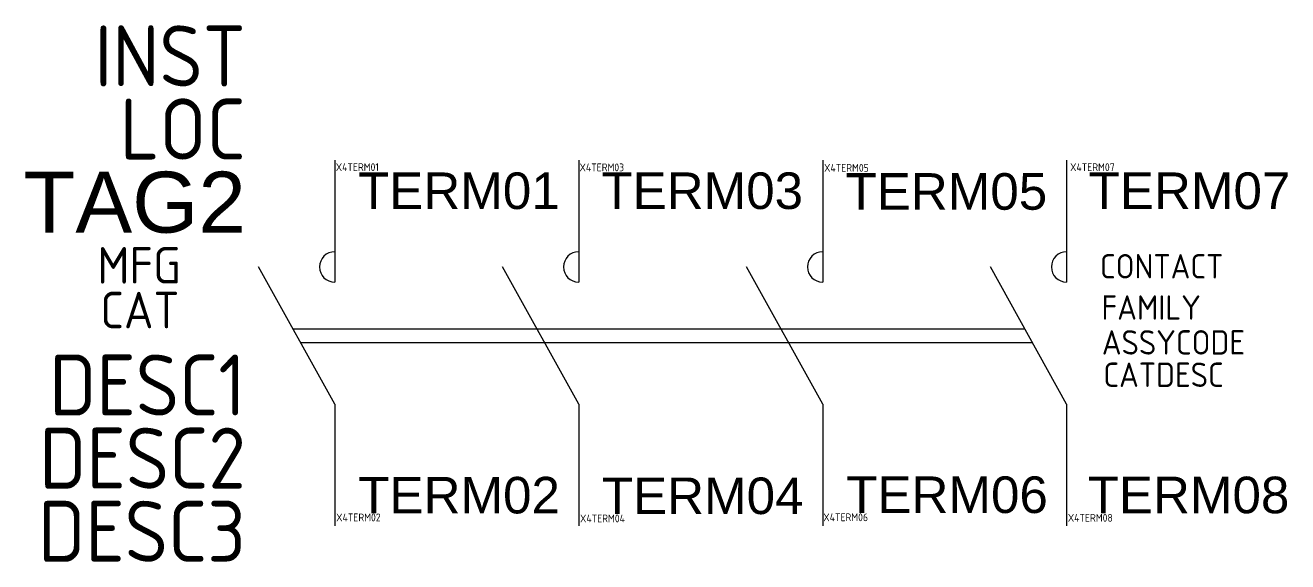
# Model space of a CAD drawing. Header units: millimetres. Extents: x -22.7 to 29.1, y -6.5 to 15.5.
import ezdxf
from ezdxf.enums import TextEntityAlignment as Align

# ---------------------------------------------------------------- set-up
doc = ezdxf.new("R2010")
doc.units = ezdxf.units.MM
doc.styles.get("Standard").update_dxf_attribs({"font": 'ARIAL.TTF'})
doc.styles.add('WD_IEC', font='ISOCP2.shx', dxfattribs={"width": 0.9, "height": 4})

msp = doc.modelspace()

# ---------------------------------------------------------------- linework, layer by layer
for p, q in [((-10, 10), (-10, 5)), ((0, 10), (0, 5)), ((10, 10), (10, 5)), ((20, 10), (20, 5)), ((-10, 0), (-13.125, 5.625)), ((0, 0), (-3.125, 5.625)), ((10, 0), (6.875, 5.625)), ((20, 0), (16.875, 5.625)), ((-11.715, 3.086), (18.286, 3.088)), ((-11.402, 2.523), (18.596, 2.526)), ((10, 0), (10, -5)), ((-10, 0), (-10, -5)), ((0, 0), (0, -5)), ((20, 0), (20, -5))]:
    msp.add_line(p, q)
for centre in [(-10, 5.625), (0, 5.625), (10, 5.625), (20, 5.625)]:
    msp.add_arc(centre, 0.625, 90, 270)

# ---------------------------------------------------------------- texts
at = {"style": 'WD_IEC', "flags": 1}
for tag, text, height, p in [('INST', '', 2.5, (-13.646, 13.032)), ('LOC', '', 2.5, (-13.646, 10.032)), ('MFG', 'ACKO', 1.5, (-16.307, 4.943)), ('CAT', 'МК4', 1.5, (-16.37, 3.107)), ('DESC1', '', 2.5, (-13.646, -0.468)), ('DESC2', '', 2.5, (-13.646, -3.468)), ('DESC3', '', 2.5, (-13.646, -6.468))]:
    msp.add_attdef(tag, text=text, height=height, dxfattribs=at).set_placement(p, align=Align.RIGHT)
for tag, p, s, height in [('X4TERM01', (-9.958, 9.559), '', 0.32), ('X4TERM03', (0.034, 9.549), '', 0.32), ('X4TERM05', (10.058, 9.529), '', 0.32), ('X4TERM07', (20.143, 9.556), '', 0.32), ('CONTACT', (21.366, 5.152), 'NO', 1), ('FAMILY', (21.429, 3.462), 'MS_ACKO', 1), ('ASSYCODE', (21.443, 2.031), '', 1), ('CATDESC', (21.506, 0.703), '', 1), ('X4TERM02', (-9.941, -4.809), '', 0.32), ('X4TERM04', (0.053, -4.851), '', 0.32), ('X4TERM06', (10.027, -4.804), '', 0.32), ('X4TERM08', (20.05, -4.825), '', 0.32)]:
    msp.add_attdef(tag, p, s, height=height, dxfattribs=at)
msp.add_attdef('TAG2', text='K', height=2.5).set_placement((-13.646, 7.032), align=Align.RIGHT)
for tag, p, s in [('TERM01', (-9.046, 8.001), '1'), ('TERM03', (0.929, 8.002), '3'), ('TERM05', (10.937, 7.972), '5'), ('TERM07', (20.903, 8.002), '7'), ('TERM02', (-9.037, -4.486), '2'), ('TERM04', (0.947, -4.512), '4'), ('TERM06', (10.964, -4.468), '6'), ('TERM08', (20.863, -4.478), '8')]:
    msp.add_attdef(tag, p, s, height=1.5)

doc.saveas('drawing.dxf')
